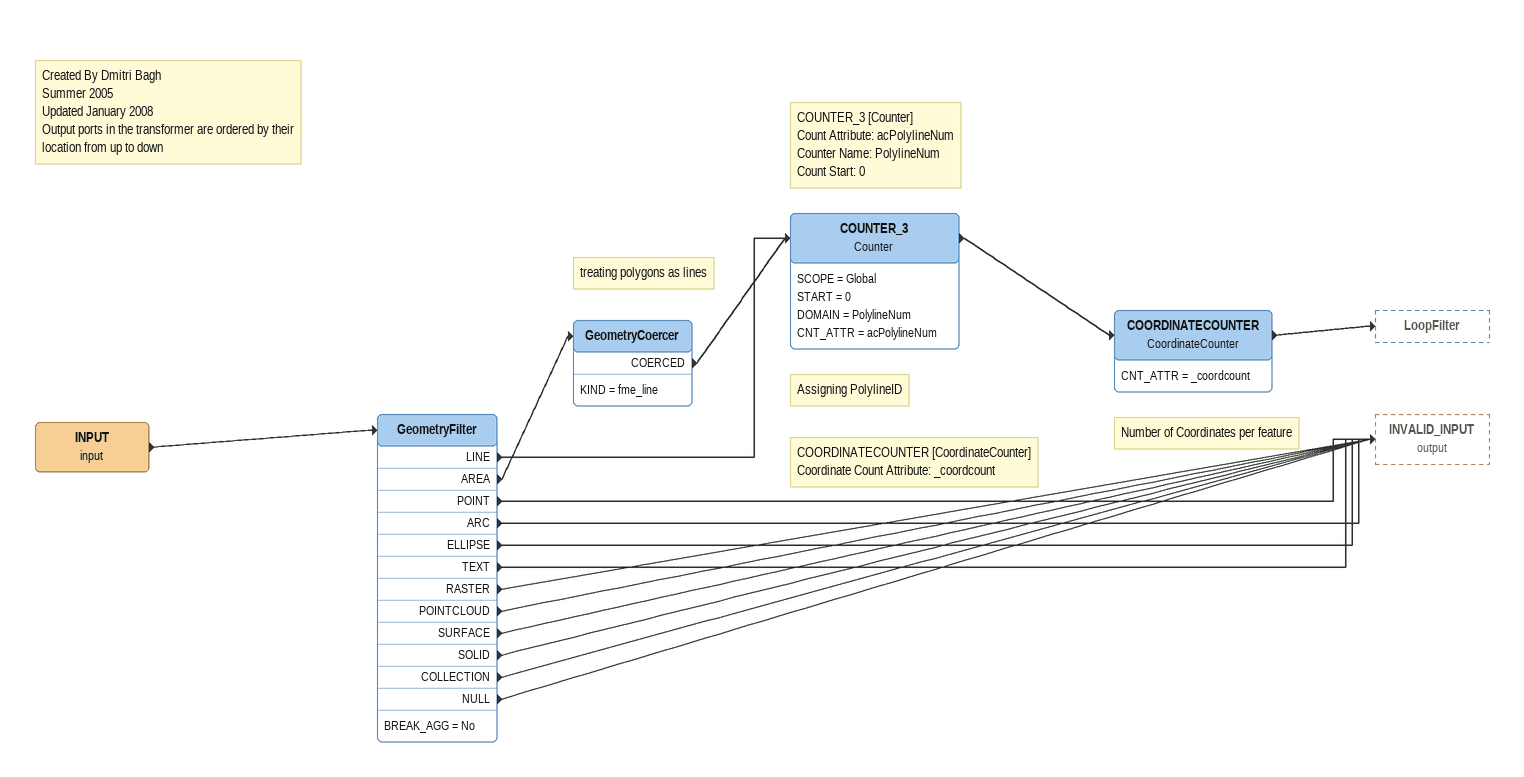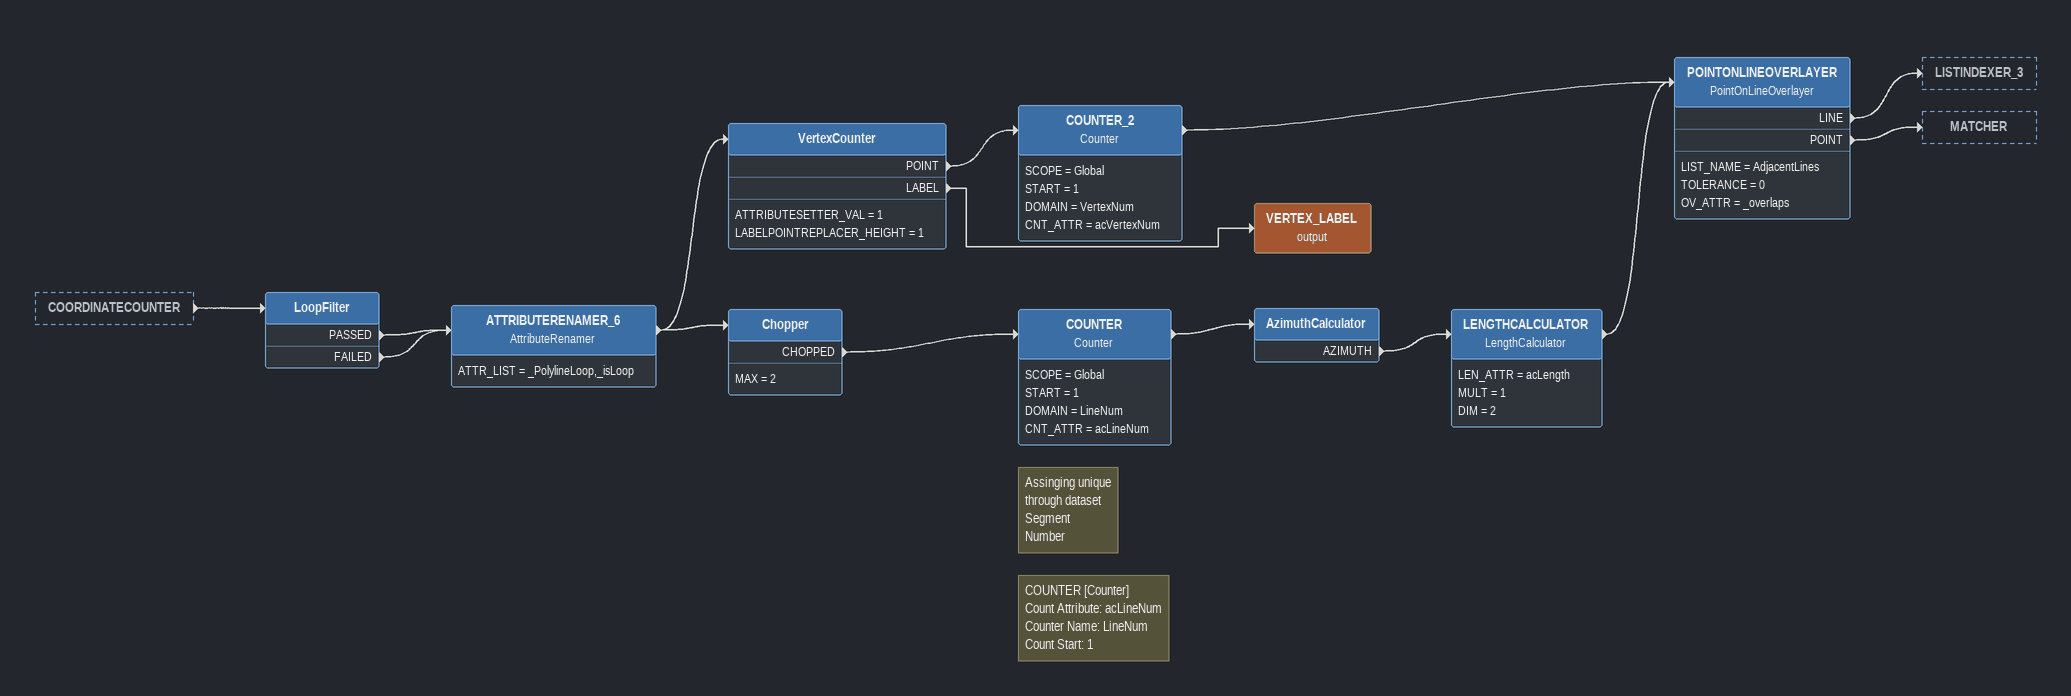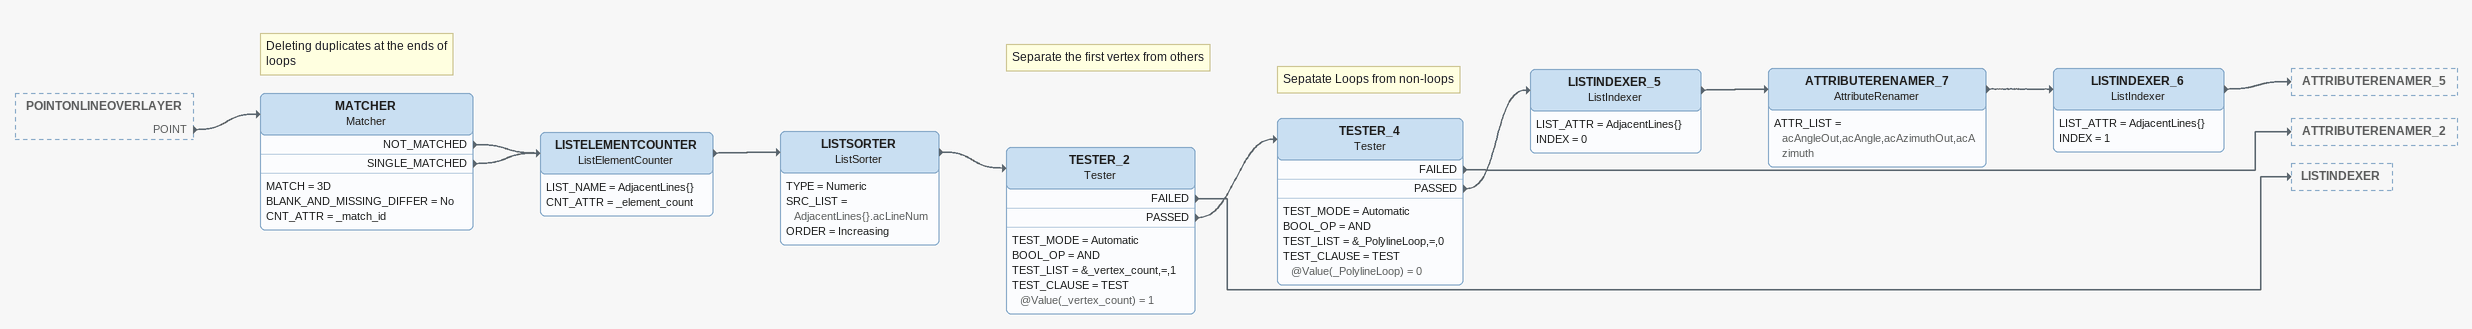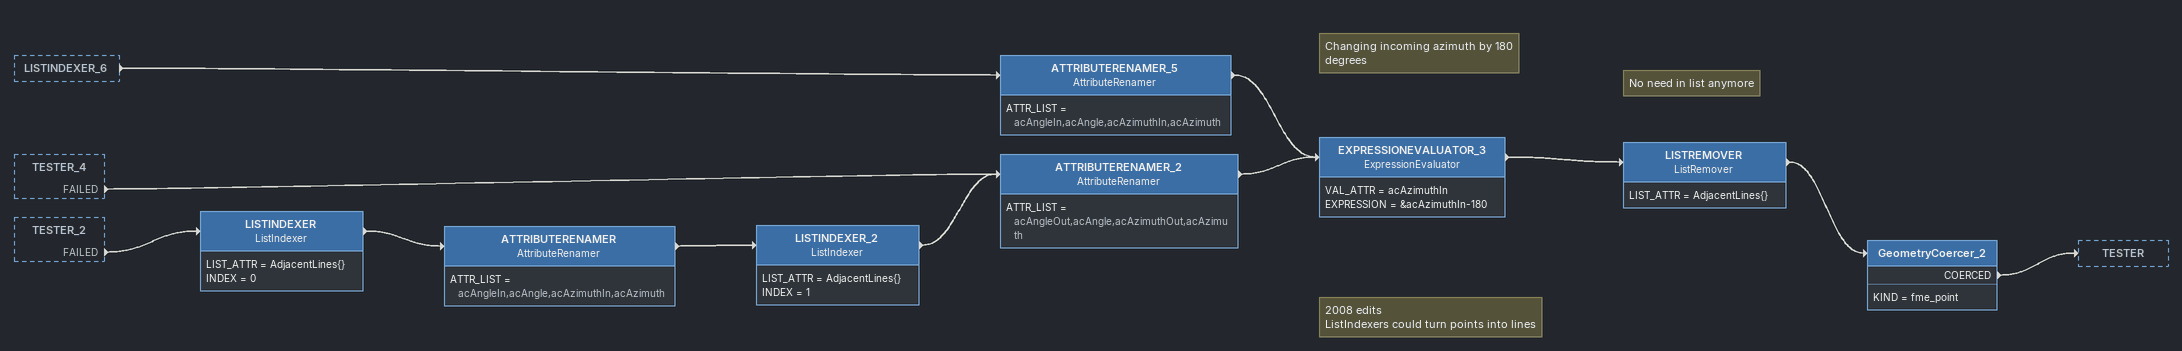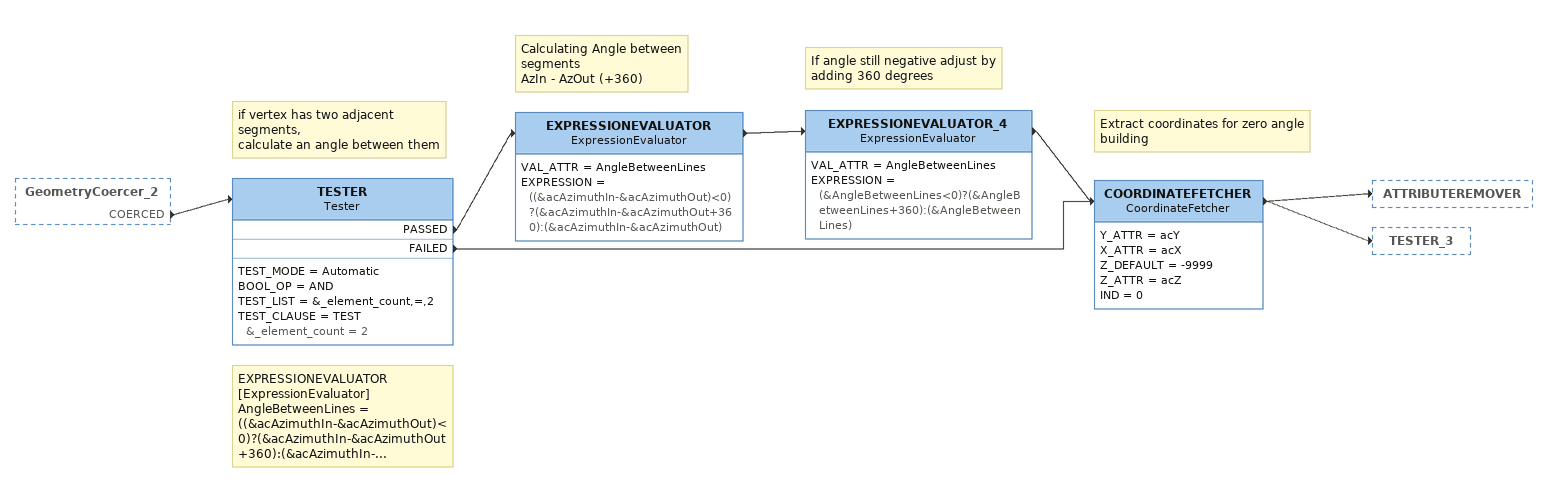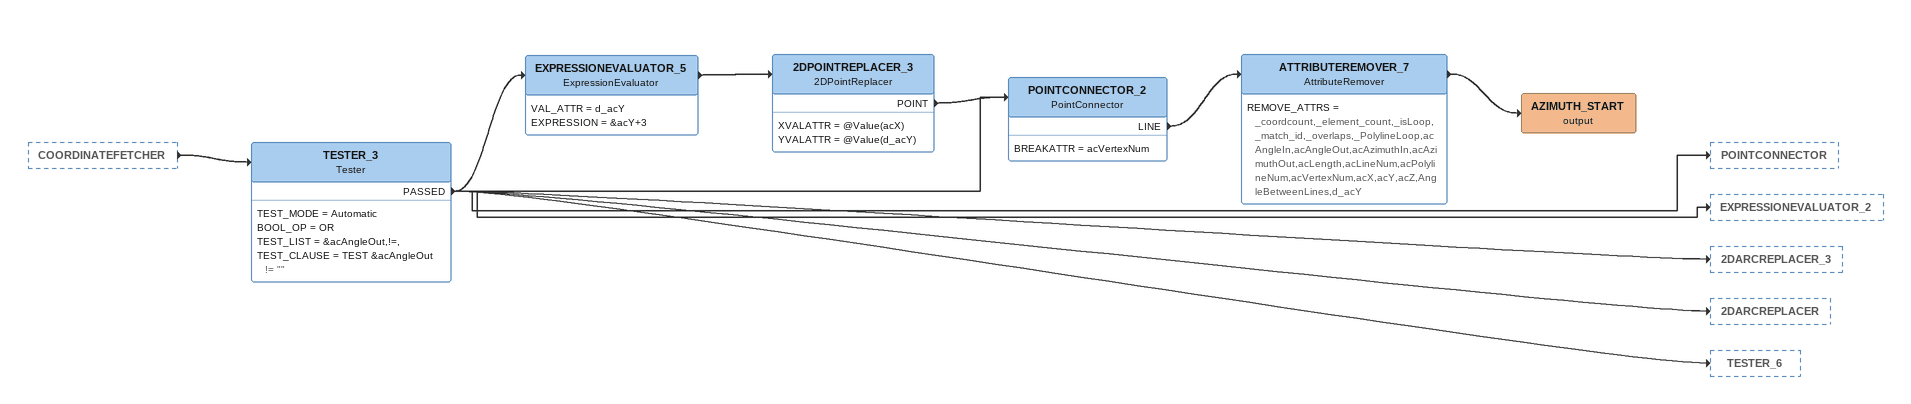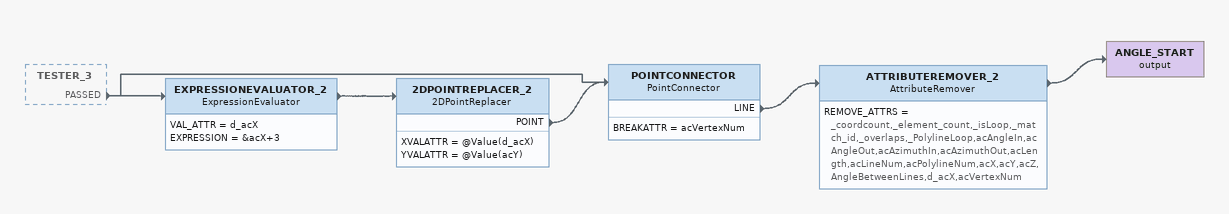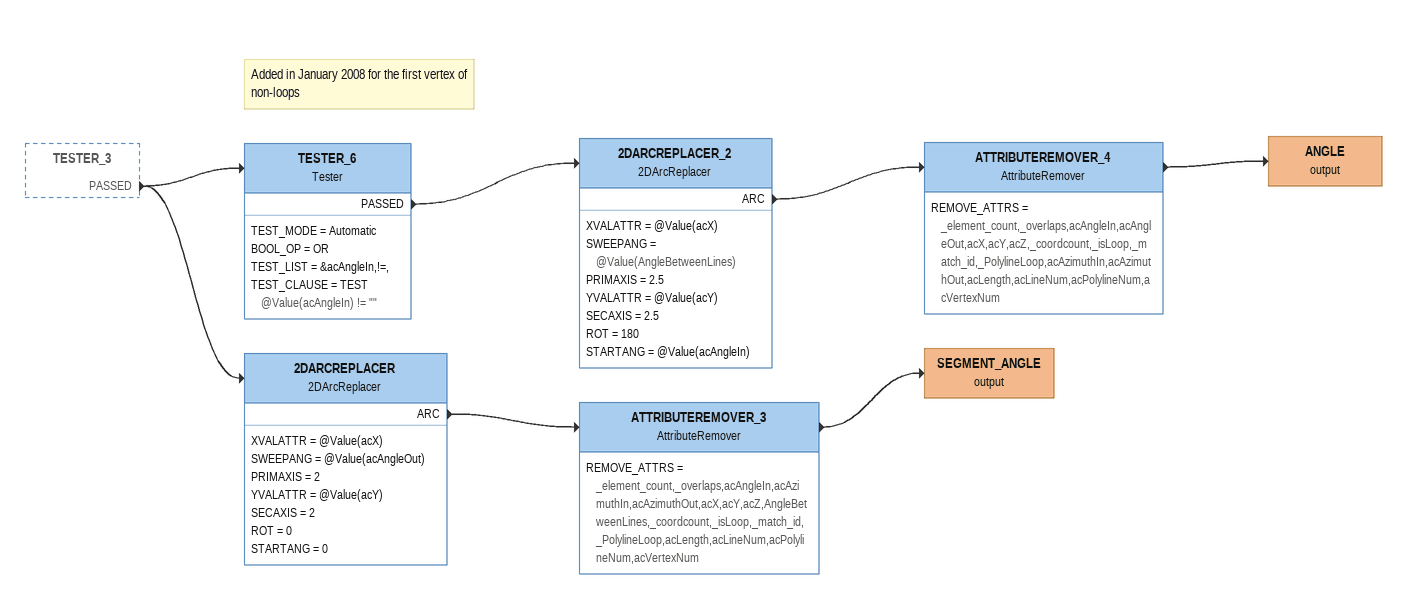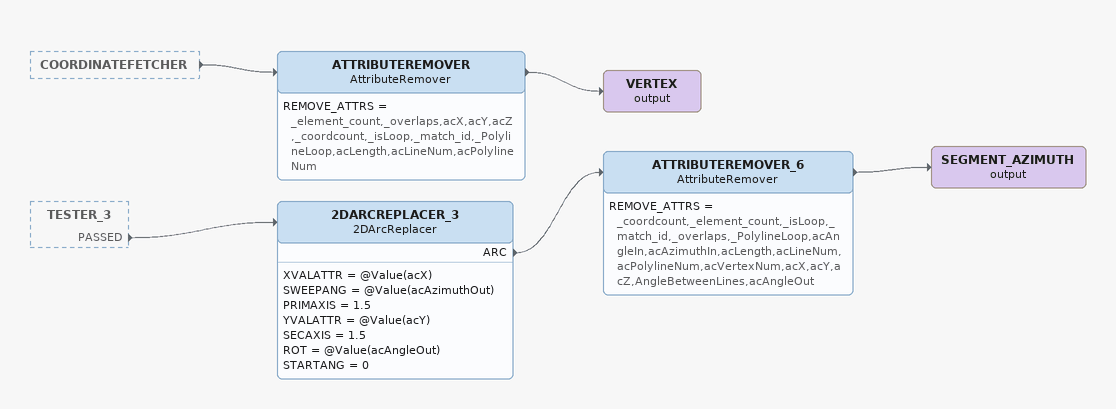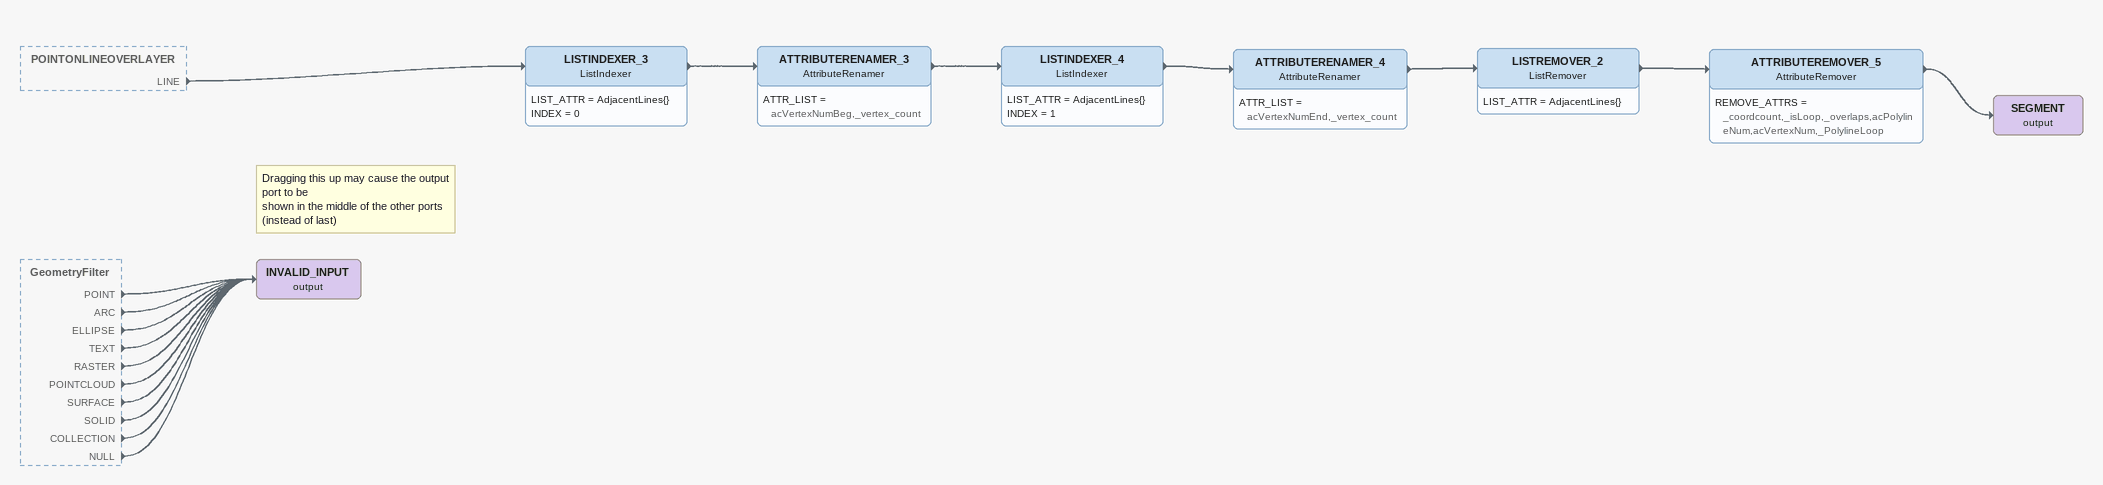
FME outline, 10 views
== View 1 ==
Note: Created By Dmitri Bagh / Summer 2005 / Updated January 2008 / Output ports in the transformer are ordered by their location from up to down
INPUT (input)
    -> GeometryFilter
GeometryFilter
    BREAK_AGG = No
    LINE -> COUNTER_3
    AREA -> GeometryCoercer
    POINT -> INVALID_INPUT (output)
    ARC -> INVALID_INPUT (output)
    ELLIPSE -> INVALID_INPUT (output)
    TEXT -> INVALID_INPUT (output)
    RASTER -> INVALID_INPUT (output)
    POINTCLOUD -> INVALID_INPUT (output)
    SURFACE -> INVALID_INPUT (output)
    SOLID -> INVALID_INPUT (output)
    COLLECTION -> INVALID_INPUT (output)
    NULL -> INVALID_INPUT (output)
Note: treating polygons as lines
GeometryCoercer
    KIND = fme_line
    COERCED -> COUNTER_3
Note: COUNTER_3 [Counter] / Count Attribute: acPolylineNum / Counter Name: PolylineNum / Count Start: 0
Note: Assigning PolylineID
COUNTER_3: Counter
    SCOPE = Global
    START = 0
    DOMAIN = PolylineNum
    CNT_ATTR = acPolylineNum
    -> COORDINATECOUNTER
Note: COORDINATECOUNTER [CoordinateCounter] / Coordinate Count Attribute: _coordcount
Note: Number of Coordinates per feature
COORDINATECOUNTER: CoordinateCounter
    CNT_ATTR = _coordcount
    -> LoopFilter

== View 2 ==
COORDINATECOUNTER [outside]
    -> LoopFilter
LoopFilter
    PASSED -> ATTRIBUTERENAMER_6
    FAILED -> ATTRIBUTERENAMER_6
ATTRIBUTERENAMER_6: AttributeRenamer
    ATTR_LIST = _PolylineLoop,_isLoop
    -> Chopper
    -> VertexCounter
VertexCounter
    ATTRIBUTESETTER_VAL = 1
    LABELPOINTREPLACER_HEIGHT = 1
    POINT -> COUNTER_2
    LABEL -> VERTEX_LABEL (output)
COUNTER_2: Counter
    SCOPE = Global
    START = 1
    DOMAIN = VertexNum
    CNT_ATTR = acVertexNum
    -> POINTONLINEOVERLAYER
VERTEX_LABEL (output)
Chopper
    MAX = 2
    CHOPPED -> COUNTER
Note: Assinging unique / through dataset / Segment / Number
Note: COUNTER [Counter] / Count Attribute: acLineNum / Counter Name: LineNum / Count Start: 1
COUNTER: Counter
    SCOPE = Global
    START = 1
    DOMAIN = LineNum
    CNT_ATTR = acLineNum
    -> AzimuthCalculator
AzimuthCalculator
    AZIMUTH -> LENGTHCALCULATOR
LENGTHCALCULATOR: LengthCalculator
    LEN_ATTR = acLength
    MULT = 1
    DIM = 2
    -> POINTONLINEOVERLAYER
POINTONLINEOVERLAYER: PointOnLineOverlayer
    LIST_NAME = AdjacentLines
    TOLERANCE = 0
    OV_ATTR = _overlaps
    LINE -> LISTINDEXER_3
    POINT -> MATCHER

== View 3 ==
POINTONLINEOVERLAYER [outside]
    POINT -> MATCHER
Note: Deleting duplicates at the ends of loops
MATCHER: Matcher
    MATCH = 3D
    BLANK_AND_MISSING_DIFFER = No
    CNT_ATTR = _match_id
    NOT_MATCHED -> LISTELEMENTCOUNTER
    SINGLE_MATCHED -> LISTELEMENTCOUNTER
LISTELEMENTCOUNTER: ListElementCounter
    LIST_NAME = AdjacentLines{}
    CNT_ATTR = _element_count
    -> LISTSORTER
LISTSORTER: ListSorter
    TYPE = Numeric
    SRC_LIST = AdjacentLines{}.acLineNum
    ORDER = Increasing
    -> TESTER_2
Note: Separate the first vertex from others
TESTER_2: Tester
    TEST_MODE = Automatic
    BOOL_OP = AND
    TEST_LIST = &_vertex_count,=,1
    TEST_CLAUSE = TEST @Value(_vertex_count) = 1
    FAILED -> LISTINDEXER
    PASSED -> TESTER_4
Note: Sepatate Loops from non-loops
TESTER_4: Tester
    TEST_MODE = Automatic
    BOOL_OP = AND
    TEST_LIST = &_PolylineLoop,=,0
    TEST_CLAUSE = TEST @Value(_PolylineLoop) = 0
    FAILED -> ATTRIBUTERENAMER_2
    PASSED -> LISTINDEXER_5
LISTINDEXER_5: ListIndexer
    LIST_ATTR = AdjacentLines{}
    INDEX = 0
    -> ATTRIBUTERENAMER_7
ATTRIBUTERENAMER_7: AttributeRenamer
    ATTR_LIST = acAngleOut,acAngle,acAzimuthOut,acAzimuth
    -> LISTINDEXER_6
LISTINDEXER_6: ListIndexer
    LIST_ATTR = AdjacentLines{}
    INDEX = 1
    -> ATTRIBUTERENAMER_5

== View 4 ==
LISTINDEXER_6 [outside]
    -> ATTRIBUTERENAMER_5
TESTER_4 [outside]
    FAILED -> ATTRIBUTERENAMER_2
TESTER_2 [outside]
    FAILED -> LISTINDEXER
ATTRIBUTERENAMER_5: AttributeRenamer
    ATTR_LIST = acAngleIn,acAngle,acAzimuthIn,acAzimuth
    -> EXPRESSIONEVALUATOR_3
LISTINDEXER: ListIndexer
    LIST_ATTR = AdjacentLines{}
    INDEX = 0
    -> ATTRIBUTERENAMER
ATTRIBUTERENAMER: AttributeRenamer
    ATTR_LIST = acAngleIn,acAngle,acAzimuthIn,acAzimuth
    -> LISTINDEXER_2
LISTINDEXER_2: ListIndexer
    LIST_ATTR = AdjacentLines{}
    INDEX = 1
    -> ATTRIBUTERENAMER_2
ATTRIBUTERENAMER_2: AttributeRenamer
    ATTR_LIST = acAngleOut,acAngle,acAzimuthOut,acAzimuth
    -> EXPRESSIONEVALUATOR_3
Note: Changing incoming azimuth by 180 degrees
EXPRESSIONEVALUATOR_3: ExpressionEvaluator
    VAL_ATTR = acAzimuthIn
    EXPRESSION = &acAzimuthIn-180
    -> LISTREMOVER
Note: No need in list anymore
LISTREMOVER: ListRemover
    LIST_ATTR = AdjacentLines{}
    -> GeometryCoercer_2
Note: 2008 edits / ListIndexers could turn points into lines
GeometryCoercer_2
    KIND = fme_point
    COERCED -> TESTER

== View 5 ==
GeometryCoercer_2 [outside]
    COERCED -> TESTER
Note: if vertex has two adjacent segments, / calculate an angle between them
TESTER: Tester
    TEST_MODE = Automatic
    BOOL_OP = AND
    TEST_LIST = &_element_count,=,2
    TEST_CLAUSE = TEST &_element_count = 2
    PASSED -> EXPRESSIONEVALUATOR
    FAILED -> COORDINATEFETCHER
Note: EXPRESSIONEVALUATOR [ExpressionEvaluator] / AngleBetweenLines = ((&acAzimuthIn-&acAzimuthOut)<0)?(&acAzimuthIn-&acAzimuthOut+360):(&acAzimuthIn-...
Note: Calculating Angle between segments / AzIn - AzOut (+360)
EXPRESSIONEVALUATOR: ExpressionEvaluator
    VAL_ATTR = AngleBetweenLines
    EXPRESSION = ((&acAzimuthIn-&acAzimuthOut)<0)?(&acAzimuthIn-&acAzimuthOut+360):(&acAzimuthIn-&acAzimuthOut)
    -> EXPRESSIONEVALUATOR_4
Note: If angle still negative adjust by adding 360 degrees
EXPRESSIONEVALUATOR_4: ExpressionEvaluator
    VAL_ATTR = AngleBetweenLines
    EXPRESSION = (&AngleBetweenLines<0)?(&AngleBetweenLines+360):(&AngleBetweenLines)
    -> COORDINATEFETCHER
Note: Extract coordinates for zero angle building
COORDINATEFETCHER: CoordinateFetcher
    Y_ATTR = acY
    X_ATTR = acX
    Z_DEFAULT = -9999
    Z_ATTR = acZ
    IND = 0
    -> ATTRIBUTEREMOVER
    -> TESTER_3

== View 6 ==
COORDINATEFETCHER [outside]
    -> TESTER_3
TESTER_3: Tester
    TEST_MODE = Automatic
    BOOL_OP = OR
    TEST_LIST = &acAngleOut,!=,
    TEST_CLAUSE = TEST &acAngleOut != ""
    PASSED -> EXPRESSIONEVALUATOR_5
    PASSED -> POINTCONNECTOR_2
    PASSED -> POINTCONNECTOR
    PASSED -> EXPRESSIONEVALUATOR_2
    PASSED -> 2DARCREPLACER_3
    PASSED -> 2DARCREPLACER
    PASSED -> TESTER_6
EXPRESSIONEVALUATOR_5: ExpressionEvaluator
    VAL_ATTR = d_acY
    EXPRESSION = &acY+3
    -> 2DPOINTREPLACER_3
2DPOINTREPLACER_3: 2DPointReplacer
    XVALATTR = @Value(acX)
    YVALATTR = @Value(d_acY)
    POINT -> POINTCONNECTOR_2
POINTCONNECTOR_2: PointConnector
    BREAKATTR = acVertexNum
    LINE -> ATTRIBUTEREMOVER_7
ATTRIBUTEREMOVER_7: AttributeRemover
    REMOVE_ATTRS = _coordcount,_element_count,_isLoop,_match_id,_overlaps,_PolylineLoop,acAngleIn,acAngleOut,acAzimuthIn,acAzimuthOut,acLength,acLineNum,acPolylineNum,acVertexNum,acX,acY,acZ,AngleBetweenLines,d_acY
    -> AZIMUTH_START (output)
AZIMUTH_START (output)

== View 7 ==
TESTER_3 [outside]
    PASSED -> POINTCONNECTOR
    PASSED -> EXPRESSIONEVALUATOR_2
EXPRESSIONEVALUATOR_2: ExpressionEvaluator
    VAL_ATTR = d_acX
    EXPRESSION = &acX+3
    -> 2DPOINTREPLACER_2
2DPOINTREPLACER_2: 2DPointReplacer
    XVALATTR = @Value(d_acX)
    YVALATTR = @Value(acY)
    POINT -> POINTCONNECTOR
POINTCONNECTOR: PointConnector
    BREAKATTR = acVertexNum
    LINE -> ATTRIBUTEREMOVER_2
ATTRIBUTEREMOVER_2: AttributeRemover
    REMOVE_ATTRS = _coordcount,_element_count,_isLoop,_match_id,_overlaps,_PolylineLoop,acAngleIn,acAngleOut,acAzimuthIn,acAzimuthOut,acLength,acLineNum,acPolylineNum,acX,acY,acZ,AngleBetweenLines,d_acX,acVertexNum
    -> ANGLE_START (output)
ANGLE_START (output)

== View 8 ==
TESTER_3 [outside]
    PASSED -> 2DARCREPLACER
    PASSED -> TESTER_6
Note: Added in January 2008 for the first vertex of non-loops
TESTER_6: Tester
    TEST_MODE = Automatic
    BOOL_OP = OR
    TEST_LIST = &acAngleIn,!=,
    TEST_CLAUSE = TEST @Value(acAngleIn) != ""
    PASSED -> 2DARCREPLACER_2
2DARCREPLACER_2: 2DArcReplacer
    XVALATTR = @Value(acX)
    SWEEPANG = @Value(AngleBetweenLines)
    PRIMAXIS = 2.5
    YVALATTR = @Value(acY)
    SECAXIS = 2.5
    ROT = 180
    STARTANG = @Value(acAngleIn)
    ARC -> ATTRIBUTEREMOVER_4
ATTRIBUTEREMOVER_4: AttributeRemover
    REMOVE_ATTRS = _element_count,_overlaps,acAngleIn,acAngleOut,acX,acY,acZ,_coordcount,_isLoop,_match_id,_PolylineLoop,acAzimuthIn,acAzimuthOut,acLength,acLineNum,acPolylineNum,acVertexNum
    -> ANGLE (output)
ANGLE (output)
2DARCREPLACER: 2DArcReplacer
    XVALATTR = @Value(acX)
    SWEEPANG = @Value(acAngleOut)
    PRIMAXIS = 2
    YVALATTR = @Value(acY)
    SECAXIS = 2
    ROT = 0
    STARTANG = 0
    ARC -> ATTRIBUTEREMOVER_3
ATTRIBUTEREMOVER_3: AttributeRemover
    REMOVE_ATTRS = _element_count,_overlaps,acAngleIn,acAzimuthIn,acAzimuthOut,acX,acY,acZ,AngleBetweenLines,_coordcount,_isLoop,_match_id,_PolylineLoop,acLength,acLineNum,acPolylineNum,acVertexNum
    -> SEGMENT_ANGLE (output)
SEGMENT_ANGLE (output)

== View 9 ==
COORDINATEFETCHER [outside]
    -> ATTRIBUTEREMOVER
TESTER_3 [outside]
    PASSED -> 2DARCREPLACER_3
2DARCREPLACER_3: 2DArcReplacer
    XVALATTR = @Value(acX)
    SWEEPANG = @Value(acAzimuthOut)
    PRIMAXIS = 1.5
    YVALATTR = @Value(acY)
    SECAXIS = 1.5
    ROT = @Value(acAngleOut)
    STARTANG = 0
    ARC -> ATTRIBUTEREMOVER_6
ATTRIBUTEREMOVER_6: AttributeRemover
    REMOVE_ATTRS = _coordcount,_element_count,_isLoop,_match_id,_overlaps,_PolylineLoop,acAngleIn,acAzimuthIn,acLength,acLineNum,acPolylineNum,acVertexNum,acX,acY,acZ,AngleBetweenLines,acAngleOut
    -> SEGMENT_AZIMUTH (output)
SEGMENT_AZIMUTH (output)
ATTRIBUTEREMOVER: AttributeRemover
    REMOVE_ATTRS = _element_count,_overlaps,acX,acY,acZ,_coordcount,_isLoop,_match_id,_PolylineLoop,acLength,acLineNum,acPolylineNum
    -> VERTEX (output)
VERTEX (output)

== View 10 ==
POINTONLINEOVERLAYER [outside]
    LINE -> LISTINDEXER_3
GeometryFilter [outside]
    POINT -> INVALID_INPUT (output)
    ARC -> INVALID_INPUT (output)
    ELLIPSE -> INVALID_INPUT (output)
    TEXT -> INVALID_INPUT (output)
    RASTER -> INVALID_INPUT (output)
    POINTCLOUD -> INVALID_INPUT (output)
    SURFACE -> INVALID_INPUT (output)
    SOLID -> INVALID_INPUT (output)
    COLLECTION -> INVALID_INPUT (output)
    NULL -> INVALID_INPUT (output)
LISTINDEXER_3: ListIndexer
    LIST_ATTR = AdjacentLines{}
    INDEX = 0
    -> ATTRIBUTERENAMER_3
ATTRIBUTERENAMER_3: AttributeRenamer
    ATTR_LIST = acVertexNumBeg,_vertex_count
    -> LISTINDEXER_4
LISTINDEXER_4: ListIndexer
    LIST_ATTR = AdjacentLines{}
    INDEX = 1
    -> ATTRIBUTERENAMER_4
ATTRIBUTERENAMER_4: AttributeRenamer
    ATTR_LIST = acVertexNumEnd,_vertex_count
    -> LISTREMOVER_2
LISTREMOVER_2: ListRemover
    LIST_ATTR = AdjacentLines{}
    -> ATTRIBUTEREMOVER_5
ATTRIBUTEREMOVER_5: AttributeRemover
    REMOVE_ATTRS = _coordcount,_isLoop,_overlaps,acPolylineNum,acVertexNum,_PolylineLoop
    -> SEGMENT (output)
SEGMENT (output)
Note: Dragging this up may cause the output port to be / shown in the middle of the other ports (instead of last)
INVALID_INPUT (output)
